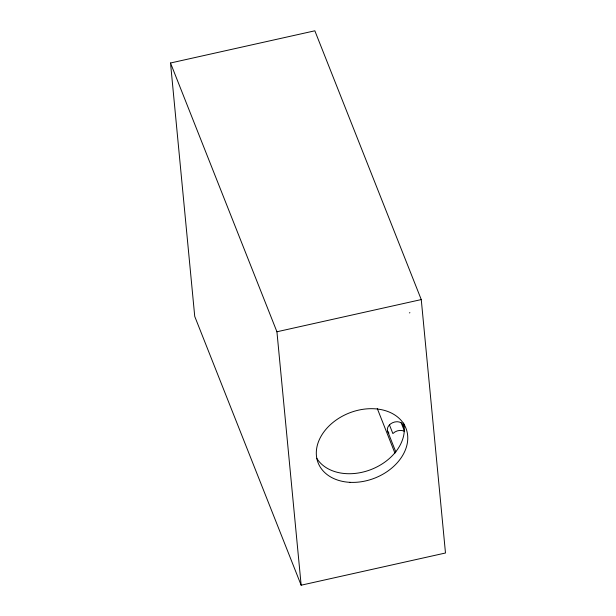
<?xml version="1.0" encoding="UTF-8"?>
<svg xmlns="http://www.w3.org/2000/svg" width="616" height="616" viewBox="0 0 616 616"><rect width="100%" height="100%" fill="white"/><g stroke="black" fill="none" stroke-linecap="round" stroke-linejoin="round"><path stroke-width="0.92" d="M170.517 63.001L314.845 30.8L421.259 299.576L445.483 552.999L301.155 585.2L194.741 316.424L170.517 63.001L276.93 331.77L301.155 585.2M276.93 331.77L421.259 299.576M409.378 312.866L409.917 312.743M401.208 422.853L404.296 430.653M389.443 424.894L392.877 433.564A8.331 6.168 -21.6 0 1 404.281 431.3M387.595 431.162L395.834 451.967M377.262 408.493L394.956 453.183M403.596 423.038A47.201 34.966 -21.6 0 1 371.979 469.176A47.201 34.966 -21.6 0 1 316.74 458.296M388.357 432.509A8.331 6.168 -21.6 0 1 392.569 422.722A8.331 6.168 -21.6 0 1 403.295 425.656M403.38 426.041A8.331 6.168 -21.6 0 1 403.449 427.227M388.912 433.087A8.331 6.168 -21.6 0 1 388.619 432.809M349.996 482.336A47.201 34.966 -21.6 0 0 406.26 429.075A47.201 34.966 -21.6 0 0 329.837 425.209A47.201 34.966 -21.6 0 0 349.996 482.336"/></g></svg>
